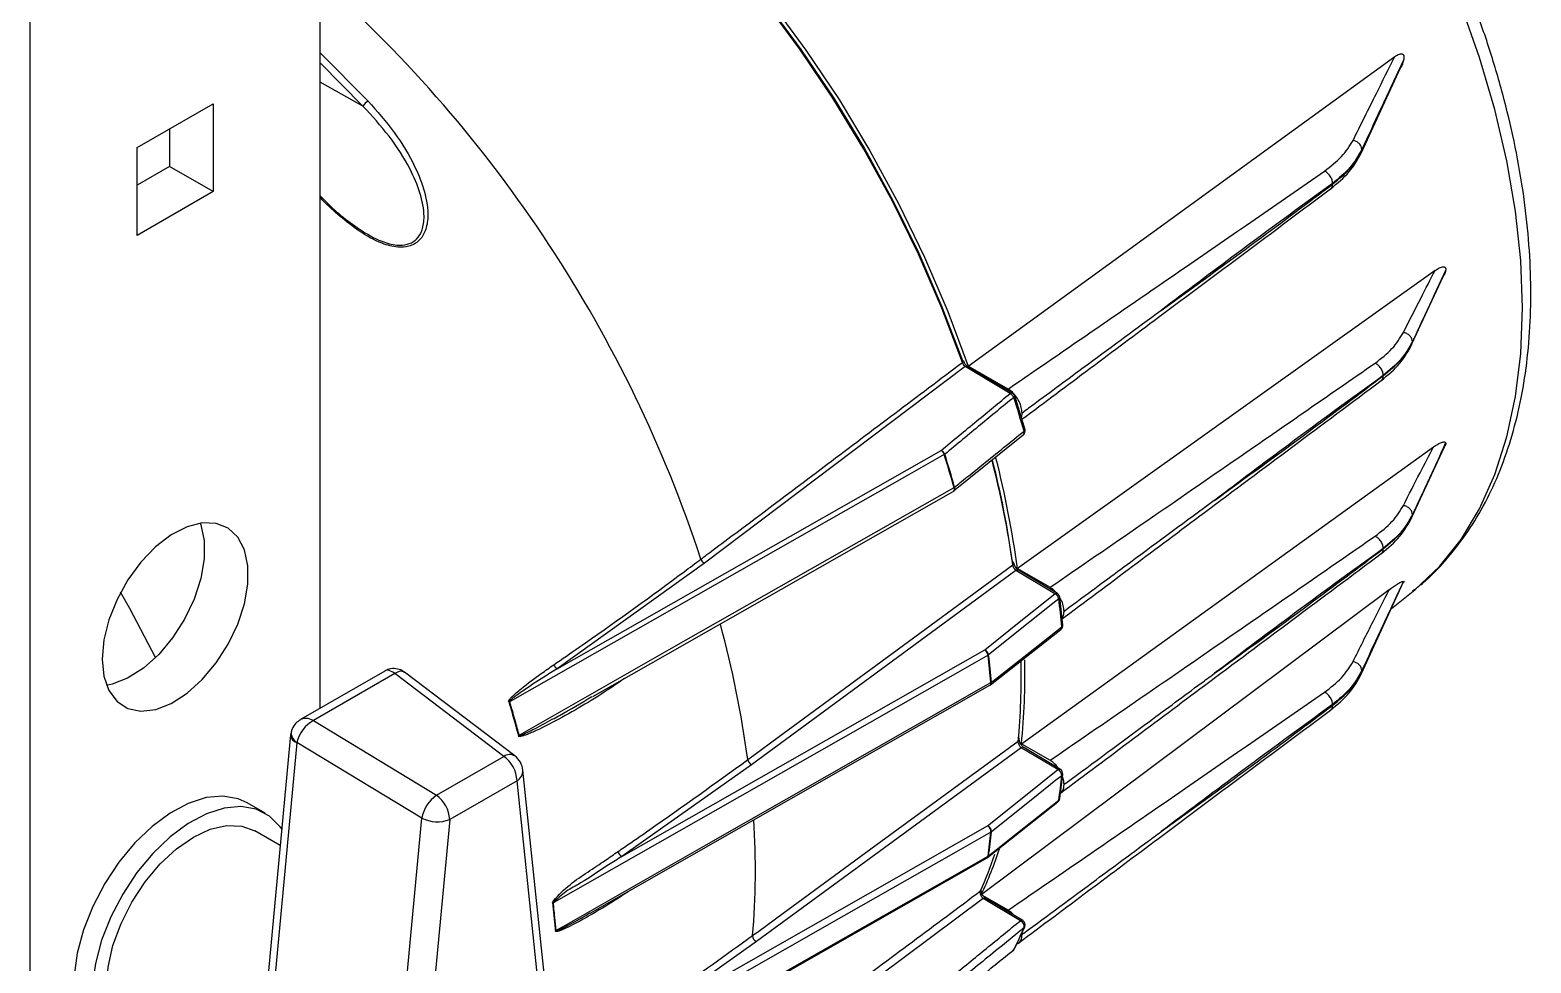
# Model space of a CAD drawing. Extents: x 12.3 to 108.7, y 1.1 to 80.4.
# Drawn here: x 78.637 to 83.211, y 62.942 to 65.786 of the extents above; entities that cross this region are included whole.
import ezdxf

# ---------------------------------------------------------------- set-up
doc = ezdxf.new("R2010")
doc.units = 0
doc.header["$MEASUREMENT"] = 0
doc.layers.add('OBJECT', color=7, linetype='CONTINUOUS')

msp = doc.modelspace()

# ---------------------------------------------------------------- linework, layer by layer
at = {"layer": 'OBJECT'}
for p, q in [((79.5212, 63.7187), (79.5205, 68.1462)), ((78.6376, 60.8161), (78.6366, 67.6358)), ((79.5209, 65.7163), (79.6672, 65.5699)), ((81.4962, 64.7618), (82.7961, 65.7055)), ((79.6513, 65.5544), (79.5209, 65.686)), ((82.694, 65.413), (82.8131, 65.6713)), ((79.6513, 65.5544), (79.5209, 65.6272)), ((78.963, 65.4277), (79.1949, 65.5617)), ((79.1949, 65.5617), (79.1949, 65.2938)), ((79.062, 65.4849), (79.062, 65.3706)), ((78.963, 65.1599), (78.963, 65.4277)), ((82.6953, 65.4224), (82.6953, 65.4187)), ((79.062, 65.3706), (78.963, 65.3134)), ((79.1949, 65.2938), (79.062, 65.3706)), ((79.1949, 65.2938), (78.963, 65.1599)), ((82.6064, 65.3187), (82.6064, 65.3164)), ((82.9187, 65.0534), (81.646, 64.1445)), ((82.8483, 64.8291), (82.9446, 65.0366)), ((82.8497, 64.836), (82.8497, 64.8351)), ((81.4866, 64.7601), (80.6919, 64.1613)), ((81.6236, 64.6782), (81.4866, 64.7601)), ((81.6311, 64.679), (81.4941, 64.7608)), ((81.6173, 64.6918), (81.4962, 64.7618)), ((82.7607, 64.7331), (82.7607, 64.732)), ((81.669, 64.5678), (81.6377, 64.6706)), ((81.66, 64.6183), (81.66, 64.6181)), ((81.4514, 64.3815), (81.6631, 64.5523)), ((81.6637, 64.5518), (81.664, 64.552)), ((80.2432, 63.839), (81.4133, 64.5048)), ((81.658, 63.6101), (82.9135, 64.5151)), ((82.8483, 64.3016), (82.9477, 64.5156)), ((80.3519, 63.7542), (81.4502, 64.3798)), ((82.8497, 64.3076), (82.8497, 64.3085)), ((82.7607, 64.2045), (82.7607, 64.2056)), ((80.6919, 64.1613), (80.2432, 63.839)), ((81.6413, 64.1385), (80.8354, 63.5464)), ((81.76, 64.0676), (81.6413, 64.1385)), ((81.646, 64.1445), (81.7452, 64.0873)), ((81.7675, 64.0683), (81.6489, 64.1392)), ((82.694, 63.824), (82.8219, 64.1015)), ((82.7786, 64.0799), (81.5356, 63.15)), ((81.7838, 63.9722), (81.7747, 64.0573)), ((82.7857, 64.023), (82.8521, 64.0759)), ((81.7878, 64.0138), (81.7878, 64.0136)), ((81.5638, 63.7897), (81.7781, 63.9591)), ((80.44, 63.2662), (81.5461, 63.8963)), ((79.7175, 63.832), (79.4609, 63.6839)), ((79.7482, 63.824), (79.5003, 63.6808)), ((80.0804, 63.5719), (79.7482, 63.824)), ((80.1144, 63.573), (79.7782, 63.8282)), ((82.6953, 63.8297), (82.6953, 63.8334)), ((80.3441, 63.0942), (81.562, 63.7884)), ((80.4437, 63.8059), (80.4436, 63.8065)), ((80.4483, 63.8092), (80.4437, 63.8059)), ((80.1073, 63.7435), (80.0982, 63.7383)), ((82.6064, 63.7274), (82.6064, 63.7297)), ((79.5003, 63.6808), (79.8752, 63.4534)), ((79.4307, 63.6371), (79.3485, 62.7554)), ((80.1266, 63.6364), (80.1362, 63.6418)), ((79.4496, 63.6132), (79.3586, 62.6367)), ((79.8307, 63.3834), (79.4498, 63.6145)), ((81.6576, 63.598), (80.8502, 63.0069)), ((81.7691, 63.5314), (81.6576, 63.598)), ((81.658, 63.6101), (81.7452, 63.5598)), ((81.7766, 63.5322), (81.6651, 63.5988)), ((79.8752, 63.4534), (80.0804, 63.5719)), ((80.8354, 63.5464), (80.44, 63.2662)), ((80.1208, 63.4977), (79.9156, 63.3792)), ((80.2086, 62.6595), (80.1208, 63.4977)), ((80.2266, 62.6916), (80.1388, 63.5298)), ((81.7747, 63.443), (81.7838, 63.5178)), ((81.7878, 63.4861), (81.7878, 63.4863)), ((79.3532, 63.3985), (79.298, 63.4303)), ((81.555, 63.2639), (81.7688, 63.4335)), ((79.7431, 62.4439), (79.8307, 63.3834)), ((79.9156, 63.3792), (79.828, 62.4397)), ((80.5091, 62.7647), (81.5548, 63.3604)), ((79.3992, 63.2997), (79.3219, 63.3443)), ((80.2921, 62.5436), (81.5534, 63.2625)), ((80.2288, 63.1266), (80.2377, 63.0379)), ((80.2404, 63.1303), (80.2305, 63.1247)), ((81.5419, 63.1381), (80.7414, 62.5427)), ((81.6173, 63.1029), (81.5416, 63.1466)), ((81.6547, 63.0706), (81.5419, 63.1381)), ((81.6622, 63.0714), (81.5494, 63.1388)), ((80.3342, 63.0893), (80.3438, 63.0949)), ((80.2386, 63.0406), (80.2487, 63.0464)), ((81.6368, 62.9852), (81.6683, 63.0526)), ((80.8502, 63.0069), (80.5091, 62.7647)), ((81.66, 63.0291), (81.66, 63.0293))]:
    msp.add_line(p, q, dxfattribs=at)
at = {"layer": 'OBJECT', "flags": 128}
for points in [[(79.5207, 66.8489), (79.5271, 66.8477), (79.6513, 66.8167), (79.7779, 66.7729), (79.9062, 66.7165), (80.0352, 66.6479), (80.1642, 66.5675), (80.2925, 66.4758), (80.4191, 66.3734), (80.5433, 66.261), (80.6644, 66.1391), (80.7815, 66.0087), (80.894, 65.8704), (81.001, 65.7253), (81.1021, 65.5741), (81.1965, 65.4178), (81.2836, 65.2574), (81.3629, 65.0939), (81.4339, 64.9284), (81.4962, 64.7618)], [(81.4783, 64.773), (81.4155, 64.9383), (81.3442, 65.1025), (81.2647, 65.2646), (81.1776, 65.4235), (81.0834, 65.5783), (80.9826, 65.7281), (80.876, 65.8718), (80.7641, 66.0087), (80.6477, 66.1378), (80.5273, 66.2585), (80.4039, 66.3699), (80.2782, 66.4713), (80.1509, 66.5622), (80.0228, 66.642)], [(80.1898, 66.5354), (80.2859, 66.4657), (80.4109, 66.3649), (80.5335, 66.2542), (80.653, 66.1343), (80.7687, 66.006), (80.8799, 65.87), (80.9858, 65.7272), (81.0859, 65.5784), (81.1795, 65.4246), (81.2661, 65.2667), (81.345, 65.1057), (81.4159, 64.9426), (81.4783, 64.7783)], [(82.8521, 64.0759), (82.8581, 64.0808), (82.9324, 64.151), (82.9979, 64.2333), (83.0541, 64.3269), (83.1008, 64.4313), (83.1374, 64.5456), (83.1638, 64.669), (83.1797, 64.8005), (83.185, 64.9392), (83.1797, 65.084), (83.1638, 65.2339), (83.1374, 65.3877), (83.1008, 65.5443), (83.0541, 65.7025), (82.9979, 65.8611), (82.9324, 66.019), (82.8581, 66.1749), (82.7757, 66.3277)], [(81.4783, 64.7783), (81.4798, 64.7782), (81.4809, 64.7779), (81.4816, 64.7775), (81.4818, 64.7771)], [(81.4818, 64.7771), (81.4819, 64.7768), (81.4816, 64.776), (81.4809, 64.7751), (81.4798, 64.7741), (81.4783, 64.773)], [(81.6377, 64.6706), (81.6378, 64.6704), (81.6376, 64.6696), (81.637, 64.6686), (81.636, 64.6676), (81.6346, 64.6665)], [(81.6659, 64.5635), (81.6673, 64.5646), (81.6683, 64.5656), (81.6689, 64.5667), (81.669, 64.5676), (81.669, 64.5678)], [(81.4228, 64.4919), (81.4014, 64.4798), (81.316, 64.4312), (80.9741, 64.2367), (80.1073, 63.7435)], [(80.1362, 63.6418), (80.1576, 63.654), (80.243, 63.7027), (80.5848, 63.8973), (81.4526, 64.3915)], [(81.4526, 64.3915), (81.4533, 64.3883), (81.4533, 64.3853), (81.4527, 64.3828), (81.4516, 64.3809), (81.4502, 64.3798)], [(78.8564, 63.8686), (78.8616, 63.8164), (78.877, 63.7725), (78.9018, 63.7392), (78.935, 63.718), (78.9748, 63.7098), (79.0196, 63.715), (79.0671, 63.7335), (79.1152, 63.7643), (79.1616, 63.806), (79.2042, 63.8566), (79.2409, 63.9138), (79.27, 63.9749), (79.2902, 64.037), (79.3006, 64.0973), (79.3006, 64.153), (79.2902, 64.2013), (79.27, 64.2401), (79.2408, 64.2675), (79.2041, 64.2823), (79.1615, 64.2838), (79.1151, 64.2719), (79.067, 64.2471), (79.0195, 64.2107), (78.9748, 64.1643), (78.9349, 64.11), (78.9018, 64.0505), (78.877, 63.9885), (78.8616, 63.9269), (78.8564, 63.8686)], [(79.1554, 64.283), (79.1573, 64.278), (79.1676, 64.2297), (79.1676, 64.1741), (79.1573, 64.1138), (79.1371, 64.0516), (79.1079, 63.9905), (79.0712, 63.9333), (79.0287, 63.8827), (78.9823, 63.841), (78.9342, 63.8102), (78.8867, 63.7918), (78.8699, 63.7883)], [(80.824, 63.5619), (80.8426, 63.5755), (80.9169, 63.6301), (81.2142, 63.8484), (81.6321, 64.1554)], [(79.0192, 63.8731), (78.9406, 64.0227), (78.9128, 64.0724)], [(81.5461, 63.8963), (81.6567, 63.9849), (81.76, 64.0676)], [(81.7718, 64.0523), (81.7542, 64.0382), (81.6838, 63.9818), (81.558, 63.8809)], [(81.5667, 63.7977), (81.5843, 63.8116), (81.6549, 63.8674), (81.781, 63.9671)], [(81.5564, 63.8799), (81.535, 63.8677), (81.4496, 63.8191), (81.108, 63.6245), (80.2404, 63.1303)], [(80.2487, 63.0464), (80.2701, 63.0585), (80.3555, 63.1072), (80.6971, 63.3019), (81.5651, 63.7966)], [(80.8387, 63.0256), (80.8573, 63.0392), (80.9317, 63.0937), (81.2296, 63.3118), (81.6483, 63.6184)], [(81.5548, 63.3604), (81.6652, 63.4485), (81.7691, 63.5314)], [(81.781, 63.5129), (81.7633, 63.4988), (81.6928, 63.4425), (81.5667, 63.3419)], [(79.298, 63.4303), (79.2707, 63.4425), (79.2243, 63.4507), (79.1731, 63.446), (79.119, 63.4286), (79.0636, 63.3991), (79.0087, 63.3584), (78.956, 63.3079), (78.9073, 63.2491), (78.8642, 63.184), (78.8279, 63.1146), (78.7998, 63.0431), (78.7806, 62.972), (78.771, 62.9034)], [(79.404, 63.3505), (79.3991, 63.3574), (79.3662, 63.39), (79.3259, 63.4107), (79.2794, 63.4188), (79.2283, 63.4141), (79.1742, 63.3968), (79.1187, 63.3673), (79.0638, 63.3266), (79.0112, 63.2761), (78.9625, 63.2173), (78.9193, 63.1521), (78.8831, 63.0827), (78.8549, 63.0113), (78.8357, 62.9401), (78.8262, 62.8715)], [(81.558, 63.2687), (81.5756, 63.2827), (81.646, 63.3385), (81.7718, 63.4383)], [(78.9469, 62.6948), (78.914, 62.7221), (78.8895, 62.7609), (78.8744, 62.8096), (78.8693, 62.8664), (78.8744, 62.9291), (78.8894, 62.9953), (78.9139, 63.0623), (78.9469, 63.1278), (78.9871, 63.1891), (79.0329, 63.2438), (79.0827, 63.29), (79.1344, 63.3257), (79.1861, 63.3497), (79.2359, 63.361), (79.2817, 63.3592), (79.3219, 63.3443), (79.3219, 63.3443)], [(81.5651, 63.3408), (81.5437, 63.3286), (81.4583, 63.28), (81.1167, 63.0854), (80.2386, 62.5851)], [(80.2404, 62.5176), (80.2617, 62.5298), (80.3471, 62.5785), (80.6888, 62.7732), (81.5564, 63.2676)], [(81.6683, 63.0526), (81.6673, 63.0508), (81.6659, 63.0493)], [(81.6329, 62.9804), (81.6338, 62.9813), (81.6346, 62.9825)], [(81.6346, 62.9825), (81.636, 62.984), (81.6368, 62.9852)]]:
    msp.add_lwpolyline(points, dxfattribs=at)
at = {"layer": 'OBJECT'}
for centre, radius, start, end in [((76.8253, 62.903), 4.0598, 18.2302, 48.3971), ((79.6888, 65.5319), 0.0437, 119.6892, 149.0085), ((81.4909, 64.7542), 0.00733, 64.6233, 126.5969), ((81.628, 64.6723), 0.00733, 64.6236, 126.5974), ((81.6148, 64.6589), 0.0212, 20.9875, 65.505), ((81.6234, 64.6661), 0.015, 17.7219, 59.144), ((78.071, 63.5274), 3.7413, 16.0775, 17.7266), ((81.6546, 64.5637), 0.015, 308.9151, 16.0727), ((81.6567, 64.5591), 0.0102, 315.5559, 25.0807), ((81.4002, 64.4852), 0.0236, 16.5655, 56.1167), ((81.4045, 64.4855), 0.0212, 20.5693, 65.4644), ((81.4112, 64.5123), 0.0235, 299.7, 304.3133), ((77.7964, 63.3593), 3.7992, 15.7648, 17.3447), ((77.7994, 63.3608), 3.7977, 15.7646, 17.345), ((78.643, 63.7284), 3.0194, 8.1297, 14.3332), ((78.6662, 63.7413), 2.9949, 8.1271, 14.1413), ((78.6678, 63.7388), 3.0057, 7.7582, 14.2969), ((81.4428, 64.3928), 0.015, 299.6623, 308.8848), ((81.4455, 64.3882), 0.00972, 311.0706, 26.2907), ((81.4422, 64.4099), 0.0212, 299.6683, 304.7871), ((80.7016, 64.1807), 0.0217, 200.6212, 243.3172), ((81.6298, 64.1591), 0.0057, 14.4837, 77.2123), ((81.6298, 64.1605), 0.00559, 294.4991, 0.62), ((81.6457, 64.1326), 0.00733, 64.6283, 126.5923), ((81.7644, 64.0617), 0.00733, 64.6284, 126.5922), ((81.7512, 64.0486), 0.021, 10.1053, 65.126), ((81.7598, 64.0555), 0.015, 6.9756, 59.144), ((81.7689, 64.0573), 0.00583, 300.4185, 0.0085), ((78.9621, 63.7081), 2.8308, 5.2499, 6.9831), ((77.618, 63.1299), 3.235, 7.6733, 15.147), ((81.7689, 63.9708), 0.015, 308.3343, 5.2428), ((81.7723, 63.9656), 0.00876, 311.6352, 10.1453), ((81.7778, 63.9723), 0.00601, 301.4728, 359.6084), ((81.5329, 63.8767), 0.0236, 7.7234, 56.1012), ((81.5373, 63.8773), 0.021, 9.9533, 65.13), ((81.5491, 63.8926), 0.0146, 299.5465, 307.01), ((78.6916, 63.5374), 2.8852, 5.1554, 6.8181), ((78.6936, 63.5384), 2.8848, 5.1555, 6.8183), ((79.6019, 63.8109), 2.0554, 354.6255, 1.3586), ((79.6387, 63.8181), 2.03, 354.1202, 1.3477), ((80.254, 63.8585), 0.0222, 199.1653, 241.0824), ((81.5546, 63.8014), 0.015, 299.6817, 308.3326), ((81.5574, 63.7948), 0.00788, 305.8725, 13.5904), ((81.5581, 63.7962), 0.00876, 312.0157, 9.9972), ((81.5582, 63.8088), 0.014, 299.5139, 307.348), ((79.4582, 63.6395), 0.0277, 185.0391, 251.8106), ((79.4659, 63.6437), 0.0333, 170.2769, 241.161), ((81.643, 63.6237), 0.00844, 358.1359, 60.7926), ((81.6442, 63.6245), 0.00735, 303.5, 351.9474), ((81.662, 63.5922), 0.00733, 64.6254, 126.5954), ((80.0984, 63.5447), 0.0325, 60.504, 123.4497), ((80.0238, 63.493), 0.0971, 2.8111, 54.3127), ((80.0766, 63.5233), 0.0625, 5.9824, 52.8001), ((80.8452, 63.5657), 0.0216, 190.0651, 242.9365), ((80.1025, 63.5291), 0.0363, 300.3243, 1.0955), ((81.7734, 63.5256), 0.00733, 64.6264, 126.5955), ((81.761, 63.5132), 0.02, 359.1778, 66.1162), ((79.8764, 63.708), 1.9146, 351.9032, 354.1526), ((81.7689, 63.5193), 0.015, 354.14, 59.144), ((81.7767, 63.5187), 0.00719, 306.4652, 352.7418), ((79.9418, 63.3617), 0.1133, 126.019, 168.9595), ((79.8186, 63.3745), 0.0971, 2.8112, 54.3126), ((81.7644, 63.4392), 0.0075, 308.1249, 353.1621), ((81.7598, 63.4451), 0.015, 308.4225, 351.8911), ((81.7674, 63.4442), 0.00742, 307.1856, 350.8094), ((79.878, 63.4804), 0.1079, 243.9624, 290.3745), ((78.5547, 63.2244), 2.2926, 355.025, 3.83), ((81.5423, 63.3413), 0.0228, 358.6089, 56.7839), ((81.5467, 63.3421), 0.02, 359.2694, 66.1025), ((79.6065, 63.5374), 1.9684, 352.1231, 354.2685), ((79.6084, 63.5384), 1.9681, 352.1228, 354.2684), ((81.5594, 63.3508), 0.0115, 299.4548, 309.0244), ((80.4507, 63.2856), 0.0221, 189.4195, 241.0947), ((80.4286, 63.6584), 1.2113, 335.7748, 341.4645), ((80.4428, 63.6659), 1.2085, 334.7278, 341.8989), ((81.5498, 63.268), 0.00661, 302.9759, 356.5278), ((81.5459, 63.2755), 0.015, 299.6787, 308.4168), ((81.5505, 63.2696), 0.00754, 309.4908, 353.375), ((81.5508, 63.2774), 0.0113, 299.4656, 309.2614), ((81.5279, 63.1684), 0.00886, 307.1662, 335.579), ((81.5462, 63.1324), 0.00712, 63.6071, 127.6151), ((80.5576, 63.5273), 1.207, 333.1637, 336.6698), ((81.6591, 63.065), 0.00712, 63.6071, 127.6151), ((81.6481, 63.0536), 0.0183, 346.6453, 68.8466), ((81.6546, 63.0585), 0.015, 336.6483, 59.144), ((80.8593, 63.0254), 0.0206, 179.4948, 243.7934), ((81.6234, 62.992), 0.015, 309.2489, 333.1421)]:
    msp.add_arc(centre, radius, start, end, dxfattribs=at)
for centre, major_axis, ratio, start_param, end_param in [((83.5631, 66.4957), (0.7659, 2.3851), 0.199933, 1.976046, 1.977174), ((83.8133, 66.6479), (0.7463, 2.324), 0.199933, 2.387846, 2.389797), ((83.8133, 66.6479), (0.7463, 2.324), 0.199933, 2.779614, 2.781565), ((83.5631, 66.4957), (0.7659, 2.3851), 0.199933, 3.192238, 3.193366), ((79.7444, 63.7754), (-0.0254, 0.0574), 0.506059, 5.464851, 6.33752), ((79.7444, 63.7754), (0.0325, 0.0537), 0.485134, 6.232523, 7.08686), ((79.4965, 63.6322), (0.0386, 0.0495), 0.561456, 0.86533, 2.317269), ((79.4965, 63.6322), (-0.0384, 0.0497), 0.637301, 5.324546, 6.199346), ((79.4553, 63.6104), (-0.00344, 0.00667), 0.682893, 0.611474, 0.817597)]:
    msp.add_ellipse(centre, major_axis=major_axis, ratio=ratio, start_param=start_param, end_param=end_param, dxfattribs=at)
for points, knots in [([(82.8503, 64.0763), (82.8603, 64.0838), (82.8962, 64.1106), (82.9506, 64.1674), (83.013, 64.2458), (83.0672, 64.3341), (83.1133, 64.4311), (83.1509, 64.5366), (83.1797, 64.6499), (83.1995, 64.7702), (83.21, 64.8968), (83.2114, 65.0286), (83.2035, 65.1648), (83.1865, 65.3045), (83.1607, 65.4469), (83.1261, 65.5909), (83.0832, 65.7359), (83.0321, 65.8809), (82.9731, 66.0249), (82.9084, 66.1652), (82.8599, 66.2557), (82.8362, 66.2998)], [0, 0, 0, 0, 0.0201861, 0.07247, 0.1250553, 0.1781202, 0.2317493, 0.2859315, 0.3405815, 0.3955759, 0.4507887, 0.5061135, 0.5614679, 0.6167961, 0.6720764, 0.7273006, 0.7824692, 0.837588, 0.8926661, 0.9477141, 1, 1, 1, 1]), ([(82.6686, 65.4497), (82.6923, 65.4974), (82.7346, 65.5828), (82.7773, 65.668), (82.7961, 65.7055)], [0, 0, 0, 0, 0.5599933, 1, 1, 1, 1]), ([(82.823, 65.6961), (82.7991, 65.6449), (82.7566, 65.5533), (82.7141, 65.4624), (82.6953, 65.4224)], [0, 0, 0, 0, 0.560009, 1, 1, 1, 1]), ([(82.6953, 65.4187), (82.7191, 65.4698), (82.7614, 65.561), (82.8038, 65.6531), (82.8224, 65.6936)], [0, 0, 0, 0, 0.560013, 1, 1, 1, 1]), ([(82.7961, 65.7055), (82.8006, 65.7085), (82.8071, 65.7128), (82.8153, 65.7142), (82.8191, 65.7133), (82.8212, 65.7118), (82.8227, 65.7096), (82.8237, 65.7068), (82.8241, 65.7021), (82.8234, 65.6985), (82.823, 65.6961)], [0, 0, 0, 0, 0.401425, 0.570185, 0.633488, 0.697359, 0.744461, 0.791503, 0.861691, 1, 1, 1, 1]), ([(82.8224, 65.6936), (82.8203, 65.6861), (82.8179, 65.6779), (82.8134, 65.672), (82.813, 65.6715)], [0, 0, 0, 0, 0.906359, 1, 1, 1, 1]), ([(79.6672, 65.5699), (79.6948, 65.5384), (79.7499, 65.4755), (79.8069, 65.3809), (79.8415, 65.2932), (79.8522, 65.2255), (79.8438, 65.1745), (79.8239, 65.1422), (79.7937, 65.1251), (79.754, 65.1224), (79.7009, 65.1365), (79.6407, 65.1708), (79.5814, 65.2175), (79.5421, 65.2524), (79.5236, 65.2726), (79.5209, 65.2755)], [0, 0, 0, 0, 0.142286, 0.284207, 0.380951, 0.47809, 0.537879, 0.588235, 0.638891, 0.682457, 0.741113, 0.830031, 0.908433, 0.987023, 1, 1, 1, 1]), ([(79.5209, 65.281), (79.525, 65.2767), (79.5601, 65.2395), (79.6224, 65.1879), (79.7001, 65.1429), (79.751, 65.129), (79.7864, 65.131), (79.8052, 65.1405), (79.8211, 65.155), (79.8343, 65.1778), (79.8403, 65.2263), (79.8275, 65.2905), (79.7914, 65.374), (79.7336, 65.4643), (79.6788, 65.5244), (79.6513, 65.5544)], [0, 0, 0, 0, 0.020412, 0.177211, 0.265056, 0.322112, 0.363983, 0.403933, 0.412648, 0.461285, 0.51981, 0.616202, 0.713106, 0.85638, 1, 1, 1, 1]), ([(82.5816, 65.3564), (82.6002, 65.3707), (82.6376, 65.3992), (82.6583, 65.4328), (82.6686, 65.4497)], [0, 0, 0, 0, 0.498895, 1, 1, 1, 1]), ([(82.6953, 65.4224), (82.685, 65.4038), (82.6643, 65.3666), (82.6257, 65.3347), (82.6064, 65.3187)], [0, 0, 0, 0, 0.500039, 1, 1, 1, 1]), ([(82.6064, 65.3164), (82.6257, 65.3321), (82.6643, 65.3637), (82.685, 65.4003), (82.6953, 65.4187)], [0, 0, 0, 0, 0.499961, 1, 1, 1, 1]), ([(82.6953, 65.4224), (82.695, 65.4254), (82.6945, 65.4299), (82.6911, 65.4358), (82.6877, 65.44), (82.6834, 65.4436), (82.6772, 65.4475), (82.672, 65.4488), (82.6686, 65.4497)], [0, 0, 0, 0, 0.239578, 0.368442, 0.500003, 0.631567, 0.760427, 1, 1, 1, 1]), ([(82.6915, 65.4077), (82.6922, 65.4087), (82.6946, 65.4118), (82.695, 65.4158), (82.6953, 65.4187)], [0, 0, 0, 0, 0.3040828, 1, 1, 1, 1]), ([(82.6006, 65.3023), (82.6207, 65.319), (82.661, 65.3525), (82.6828, 65.3915), (82.6937, 65.4111)], [0, 0, 0, 0, 0.4986298, 1, 1, 1, 1]), ([(81.6173, 64.6918), (81.7977, 64.8157), (82.1198, 65.0369), (82.4405, 65.2588), (82.5816, 65.3564)], [0, 0, 0, 0, 0.560011, 1, 1, 1, 1]), ([(82.6064, 65.3187), (82.6061, 65.3222), (82.6056, 65.3275), (82.6026, 65.3351), (82.5994, 65.3407), (82.5954, 65.346), (82.5896, 65.3519), (82.5847, 65.3546), (82.5816, 65.3564)], [0, 0, 0, 0, 0.239486, 0.36838, 0.500001, 0.631621, 0.760515, 1, 1, 1, 1]), ([(81.6594, 64.5994), (81.7981, 64.7032), (82.1112, 64.9374), (82.4252, 65.1715), (82.6, 65.3019)], [0, 0, 0, 0, 0.443141, 1, 1, 1, 1]), ([(82.6064, 65.3187), (82.5088, 65.2476), (82.3346, 65.1206), (82.1604, 64.9892), (82.0837, 64.9314)], [0, 0, 0, 0, 0.559937, 1, 1, 1, 1]), ([(82.0837, 64.9314), (82.1813, 65.0019), (82.3555, 65.1279), (82.5297, 65.2588), (82.6064, 65.3164)], [0, 0, 0, 0, 0.560064, 1, 1, 1, 1]), ([(82.6, 65.302), (82.6008, 65.3026), (82.6028, 65.3041), (82.6056, 65.3085), (82.6061, 65.3133), (82.6064, 65.3164)], [0, 0, 0, 0, 0.218205, 0.491748, 1, 1, 1, 1]), ([(82.822, 64.8642), (82.8399, 64.8996), (82.8718, 64.9627), (82.9044, 65.0257), (82.9187, 65.0534)], [0, 0, 0, 0, 0.55998, 1, 1, 1, 1]), ([(82.9512, 65.0555), (82.9322, 65.0144), (82.8984, 64.941), (82.8646, 64.8681), (82.8497, 64.836)], [0, 0, 0, 0, 0.5600144, 1, 1, 1, 1]), ([(82.8497, 64.8351), (82.8686, 64.8754), (82.9023, 64.9475), (82.936, 65.0202), (82.9508, 65.0522)], [0, 0, 0, 0, 0.560015, 1, 1, 1, 1]), ([(82.9187, 65.0534), (82.923, 65.0562), (82.9315, 65.0618), (82.9415, 65.0651), (82.9473, 65.064), (82.9495, 65.0625), (82.9509, 65.0602), (82.9513, 65.0578), (82.9512, 65.0561), (82.9512, 65.0555)], [0, 0, 0, 0, 0.347787, 0.698124, 0.777964, 0.858339, 0.91174, 0.965437, 1, 1, 1, 1]), ([(82.9508, 65.0522), (82.9505, 65.0505), (82.9496, 65.0459), (82.9472, 65.0405), (82.9451, 65.0375), (82.9445, 65.0367)], [0, 0, 0, 0, 0.3017822, 0.803751, 1, 1, 1, 1]), ([(82.0837, 64.9314), (82.0833, 64.9311), (82.0095, 64.8765), (81.8831, 64.7832), (81.7441, 64.6804), (81.6781, 64.6316), (81.6646, 64.6217), (81.6642, 64.6214)], [0, 0, 0, 0, 0.002912, 0.527889, 0.903606, 0.997536, 1, 1, 1, 1]), ([(82.7359, 64.7708), (82.7544, 64.7851), (82.7915, 64.8137), (82.8118, 64.8474), (82.822, 64.8642)], [0, 0, 0, 0, 0.499273, 1, 1, 1, 1]), ([(82.8497, 64.836), (82.8493, 64.8391), (82.8488, 64.8438), (82.8453, 64.8498), (82.8418, 64.8542), (82.8374, 64.858), (82.8309, 64.862), (82.8255, 64.8633), (82.822, 64.8642)], [0, 0, 0, 0, 0.239576, 0.368438, 0.5, 0.631563, 0.760422, 1, 1, 1, 1]), ([(82.7549, 64.7179), (82.775, 64.7347), (82.8153, 64.7684), (82.8371, 64.8076), (82.848, 64.8272)], [0, 0, 0, 0, 0.4987, 1, 1, 1, 1]), ([(82.8497, 64.836), (82.8393, 64.8175), (82.8187, 64.7806), (82.78, 64.7489), (82.7607, 64.7331)], [0, 0, 0, 0, 0.500043, 1, 1, 1, 1]), ([(82.7607, 64.732), (82.78, 64.7479), (82.8187, 64.7797), (82.8393, 64.8166), (82.8497, 64.8351)], [0, 0, 0, 0, 0.499957, 1, 1, 1, 1]), ([(82.8457, 64.8237), (82.8465, 64.8247), (82.8489, 64.828), (82.8494, 64.8322), (82.8497, 64.8351)], [0, 0, 0, 0, 0.305025, 1, 1, 1, 1]), ([(80.6813, 64.1731), (80.6874, 64.1777), (80.7179, 64.2006), (80.8462, 64.2969), (81.1059, 64.4923), (81.3408, 64.6694), (81.4783, 64.773)], [0, 0, 0, 0, 0.022956, 0.114782, 0.482084, 1, 1, 1, 1]), ([(81.4866, 64.7601), (81.4863, 64.7603), (81.4851, 64.7613), (81.4828, 64.7638), (81.48, 64.7682), (81.4789, 64.7714), (81.4783, 64.773)], [0, 0, 0, 0, 0.068275, 0.382156, 0.692304, 1, 1, 1, 1]), ([(81.494, 64.7609), (81.4936, 64.7612), (81.4924, 64.7619), (81.4894, 64.7645), (81.4859, 64.7689), (81.4832, 64.7734), (81.4823, 64.7762), (81.482, 64.7772)], [0, 0, 0, 0, 0.107753, 0.341213, 0.593435, 0.859503, 1, 1, 1, 1]), ([(81.7452, 64.0873), (81.9305, 64.2147), (82.2614, 64.4422), (82.5909, 64.6704), (82.7359, 64.7708)], [0, 0, 0, 0, 0.56001, 1, 1, 1, 1]), ([(82.7607, 64.7331), (82.6647, 64.6632), (82.4932, 64.5384), (82.3218, 64.4093), (82.2463, 64.3524)], [0, 0, 0, 0, 0.559942, 1, 1, 1, 1]), ([(82.2463, 64.3524), (82.3423, 64.422), (82.5138, 64.5463), (82.6853, 64.6752), (82.7607, 64.732)], [0, 0, 0, 0, 0.560058, 1, 1, 1, 1]), ([(82.7607, 64.7331), (82.7604, 64.7366), (82.76, 64.7419), (82.7569, 64.7494), (82.7537, 64.7551), (82.7497, 64.7604), (82.7439, 64.7663), (82.7391, 64.769), (82.7359, 64.7708)], [0, 0, 0, 0, 0.239486, 0.36838, 0.5, 0.631621, 0.760514, 1, 1, 1, 1]), ([(82.7543, 64.7176), (82.7552, 64.7183), (82.7572, 64.7197), (82.76, 64.7242), (82.7604, 64.7289), (82.7607, 64.732)], [0, 0, 0, 0, 0.2182029, 0.4917485, 1, 1, 1, 1]), ([(81.66, 64.6183), (81.6595, 64.6241), (81.6586, 64.6355), (81.6513, 64.6543), (81.6406, 64.6716), (81.6286, 64.6845), (81.6206, 64.6897), (81.6173, 64.6918)], [0, 0, 0, 0, 0.212707, 0.42542, 0.638709, 0.853371, 1, 1, 1, 1]), ([(81.7777, 63.9877), (81.9236, 64.0969), (82.2487, 64.3402), (82.5747, 64.5834), (82.7544, 64.7175)], [0, 0, 0, 0, 0.448757, 1, 1, 1, 1]), ([(81.4133, 64.5048), (81.4496, 64.5347), (81.5198, 64.5925), (81.5898, 64.6503), (81.6236, 64.6782)], [0, 0, 0, 0, 0.517825, 1, 1, 1, 1]), ([(81.6346, 64.6665), (81.6009, 64.6386), (81.5308, 64.5807), (81.4607, 64.5229), (81.4244, 64.4929)], [0, 0, 0, 0, 0.482175, 1, 1, 1, 1]), ([(81.6577, 64.6048), (81.658, 64.6054), (81.6599, 64.6087), (81.6599, 64.6138), (81.66, 64.6181)], [0, 0, 0, 0, 0.15117, 1, 1, 1, 1]), ([(81.6642, 64.6214), (81.6634, 64.6208), (81.662, 64.6198), (81.6606, 64.6188), (81.66, 64.6183)], [0, 0, 0, 0, 0.559957, 1, 1, 1, 1]), ([(81.66, 64.6181), (81.6608, 64.6187), (81.6622, 64.6198), (81.6636, 64.6209), (81.6642, 64.6214)], [0, 0, 0, 0, 0.56004, 1, 1, 1, 1]), ([(81.4542, 64.3925), (81.46, 64.3972), (81.489, 64.4206), (81.5596, 64.4776), (81.6244, 64.5299), (81.6659, 64.5635)], [0, 0, 0, 0, 0.082168, 0.41084, 1, 1, 1, 1]), ([(82.822, 64.3367), (82.8389, 64.3701), (82.869, 64.4296), (82.8999, 64.489), (82.9135, 64.5151)], [0, 0, 0, 0, 0.559976, 1, 1, 1, 1]), ([(82.9508, 64.5273), (82.932, 64.4864), (82.8982, 64.4134), (82.8645, 64.3406), (82.8497, 64.3085)], [0, 0, 0, 0, 0.560005, 1, 1, 1, 1]), ([(82.8497, 64.3076), (82.8686, 64.3482), (82.9025, 64.4208), (82.9363, 64.4934), (82.9512, 64.5254)], [0, 0, 0, 0, 0.560003, 1, 1, 1, 1]), ([(82.9135, 64.5151), (82.918, 64.5182), (82.9264, 64.5239), (82.9381, 64.5293), (82.946, 64.5311), (82.95, 64.5297), (82.9506, 64.528), (82.9508, 64.5273)], [0, 0, 0, 0, 0.307718, 0.577843, 0.849689, 0.938704, 1, 1, 1, 1]), ([(82.9512, 64.5254), (82.9512, 64.5248), (82.9513, 64.5235), (82.9505, 64.5208), (82.9495, 64.5188), (82.949, 64.5177)], [0, 0, 0, 0, 0.314815, 0.630722, 1, 1, 1, 1]), ([(82.2463, 64.3524), (82.2459, 64.3521), (82.1605, 64.289), (82.0225, 64.1872), (81.8719, 64.0758), (81.8059, 64.027), (81.7925, 64.0171), (81.7921, 64.0168)], [0, 0, 0, 0, 0.002739, 0.563971, 0.910975, 0.997725, 1, 1, 1, 1]), ([(82.7359, 64.2433), (82.7544, 64.2576), (82.7915, 64.2862), (82.8118, 64.3199), (82.822, 64.3367)], [0, 0, 0, 0, 0.499273, 1, 1, 1, 1]), ([(82.8497, 64.3085), (82.8493, 64.3116), (82.8488, 64.3163), (82.8453, 64.3223), (82.8418, 64.3267), (82.8374, 64.3305), (82.8309, 64.3345), (82.8255, 64.3359), (82.822, 64.3367)], [0, 0, 0, 0, 0.239577, 0.368438, 0.5, 0.631563, 0.760422, 1, 1, 1, 1]), ([(82.7549, 64.1904), (82.775, 64.2072), (82.8153, 64.2409), (82.8371, 64.2801), (82.848, 64.2997)], [0, 0, 0, 0, 0.4987, 1, 1, 1, 1]), ([(82.8497, 64.3085), (82.8393, 64.2901), (82.8187, 64.2531), (82.78, 64.2215), (82.7607, 64.2056)], [0, 0, 0, 0, 0.500043, 1, 1, 1, 1]), ([(82.7607, 64.2045), (82.78, 64.2204), (82.8187, 64.2522), (82.8393, 64.2891), (82.8497, 64.3076)], [0, 0, 0, 0, 0.499957, 1, 1, 1, 1]), ([(82.8457, 64.2962), (82.8465, 64.2972), (82.8489, 64.3005), (82.8494, 64.3047), (82.8497, 64.3076)], [0, 0, 0, 0, 0.304518, 1, 1, 1, 1]), ([(81.7452, 63.5598), (81.9305, 63.6872), (82.2614, 63.9147), (82.5909, 64.1429), (82.7359, 64.2433)], [0, 0, 0, 0, 0.56001, 1, 1, 1, 1]), ([(82.7607, 64.2056), (82.7604, 64.2091), (82.76, 64.2144), (82.7569, 64.222), (82.7537, 64.2276), (82.7497, 64.2329), (82.7439, 64.2388), (82.7391, 64.2416), (82.7359, 64.2433)], [0, 0, 0, 0, 0.239486, 0.368379, 0.5, 0.631621, 0.760514, 1, 1, 1, 1]), ([(81.7777, 63.4602), (81.9236, 63.5694), (82.2487, 63.8127), (82.5747, 64.056), (82.7544, 64.19)], [0, 0, 0, 0, 0.448754, 1, 1, 1, 1]), ([(82.7607, 64.2056), (82.6647, 64.1357), (82.4932, 64.0109), (82.3218, 63.8818), (82.2463, 63.825)], [0, 0, 0, 0, 0.5599417, 1, 1, 1, 1]), ([(82.2463, 63.825), (82.3423, 63.8945), (82.5138, 64.0188), (82.6853, 64.1478), (82.7607, 64.2045)], [0, 0, 0, 0, 0.560058, 1, 1, 1, 1]), ([(82.7543, 64.1901), (82.7552, 64.1908), (82.7572, 64.1922), (82.76, 64.1967), (82.7604, 64.2014), (82.7607, 64.2045)], [0, 0, 0, 0, 0.218202, 0.491749, 1, 1, 1, 1]), ([(80.233, 63.8512), (80.2394, 63.8556), (80.2716, 63.8777), (80.4061, 63.9711), (80.549, 64.074), (80.6641, 64.1602), (80.6813, 64.1731)], [0, 0, 0, 0, 0.0420035, 0.2100173, 0.8821409, 1, 1, 1, 1]), ([(81.6413, 64.1385), (81.6402, 64.1396), (81.6379, 64.1416), (81.6351, 64.146), (81.633, 64.1507), (81.6324, 64.1538), (81.6321, 64.1554)], [0, 0, 0, 0, 0.271883, 0.516818, 0.7591, 1, 1, 1, 1]), ([(81.6488, 64.1394), (81.6484, 64.1396), (81.6472, 64.1403), (81.6442, 64.1429), (81.6407, 64.1472), (81.6376, 64.1526), (81.6359, 64.1575), (81.6356, 64.1598), (81.6354, 64.1606)], [0, 0, 0, 0, 0.0837398, 0.2637296, 0.4678439, 0.6764978, 0.8885503, 1, 1, 1, 1]), ([(81.768, 64.0665), (81.7637, 64.0715), (81.7565, 64.08), (81.7484, 64.0852), (81.7452, 64.0873)], [0, 0, 0, 0, 0.59415, 1, 1, 1, 1]), ([(82.8224, 64.106), (82.7987, 64.0551), (82.7563, 63.9644), (82.714, 63.8734), (82.6953, 63.8334)], [0, 0, 0, 0, 0.559997, 1, 1, 1, 1]), ([(82.6953, 63.8297), (82.7192, 63.8813), (82.7617, 63.9734), (82.8043, 64.0655), (82.823, 64.1059)], [0, 0, 0, 0, 0.559998, 1, 1, 1, 1]), ([(82.7786, 64.0799), (82.787, 64.0859), (82.7999, 64.0951), (82.8147, 64.1037), (82.8198, 64.1052), (82.8224, 64.106)], [0, 0, 0, 0, 0.472797, 0.731903, 1, 1, 1, 1]), ([(82.823, 64.1059), (82.8234, 64.1059), (82.824, 64.1057), (82.8238, 64.1046), (82.8232, 64.1033), (82.8224, 64.1023), (82.8221, 64.1019)], [0, 0, 0, 0, 0.41153, 0.685077, 0.878487, 1, 1, 1, 1]), ([(81.7878, 64.0138), (81.7873, 64.0195), (81.7863, 64.0309), (81.7811, 64.0459), (81.7762, 64.0534), (81.7749, 64.0554)], [0, 0, 0, 0, 0.425649, 0.851308, 1, 1, 1, 1]), ([(82.6686, 63.8607), (82.689, 63.9016), (82.7254, 63.9747), (82.7624, 64.0478), (82.7786, 64.0799)], [0, 0, 0, 0, 0.55999, 1, 1, 1, 1]), ([(81.7816, 63.9926), (81.7835, 63.9955), (81.7872, 64.001), (81.7876, 64.0094), (81.7878, 64.0136)], [0, 0, 0, 0, 0.5096466, 1, 1, 1, 1]), ([(81.7921, 64.0168), (81.7913, 64.0163), (81.7899, 64.0152), (81.7885, 64.0142), (81.7878, 64.0138)], [0, 0, 0, 0, 0.560015, 1, 1, 1, 1]), ([(81.7878, 64.0136), (81.7886, 64.0142), (81.7901, 64.0153), (81.7915, 64.0164), (81.7921, 64.0168)], [0, 0, 0, 0, 0.560017, 1, 1, 1, 1]), ([(82.5816, 63.7674), (82.6002, 63.7817), (82.6376, 63.8102), (82.6583, 63.8438), (82.6686, 63.8607)], [0, 0, 0, 0, 0.498895, 1, 1, 1, 1]), ([(82.6953, 63.8334), (82.695, 63.8364), (82.6945, 63.8409), (82.6911, 63.8468), (82.6877, 63.851), (82.6834, 63.8546), (82.6772, 63.8585), (82.672, 63.8598), (82.6686, 63.8607)], [0, 0, 0, 0, 0.239578, 0.368442, 0.500003, 0.631567, 0.760427, 1, 1, 1, 1]), ([(79.7779, 63.8275), (79.7755, 63.8295), (79.7682, 63.8357), (79.7514, 63.84), (79.7324, 63.8394), (79.7218, 63.8339), (79.7175, 63.8317)], [0, 0, 0, 0, 0.140883, 0.4463, 0.780737, 1, 1, 1, 1]), ([(80.095, 63.7411), (80.0951, 63.7412), (80.0957, 63.7422), (80.0971, 63.7443), (80.0998, 63.7476), (80.104, 63.7521), (80.1103, 63.7583), (80.1204, 63.7673), (80.1484, 63.7906), (80.1867, 63.819), (80.2201, 63.8422), (80.233, 63.8512)], [0, 0, 0, 0, 0.002797, 0.017465, 0.038764, 0.069921, 0.115814, 0.184477, 0.29348, 0.728344, 1, 1, 1, 1]), ([(80.2432, 63.839), (80.2297, 63.8305), (80.1946, 63.8084), (80.1542, 63.7821), (80.1242, 63.7613), (80.1134, 63.7535), (80.1065, 63.7483), (80.1019, 63.7446), (80.0989, 63.742), (80.0972, 63.7404), (80.0964, 63.7396), (80.0962, 63.7394)], [0, 0, 0, 0, 0.272503, 0.708145, 0.816959, 0.885248, 0.930636, 0.961189, 0.9818, 0.995698, 1, 1, 1, 1]), ([(81.7921, 63.4894), (81.7925, 63.4896), (81.8778, 63.5526), (82.0155, 63.6545), (82.1663, 63.7658), (82.2323, 63.8146), (82.2459, 63.8247), (82.2463, 63.825)], [0, 0, 0, 0, 0.002275, 0.563506, 0.91051, 0.997261, 1, 1, 1, 1]), ([(82.6006, 63.7133), (82.6207, 63.73), (82.661, 63.7636), (82.6828, 63.8025), (82.6937, 63.8221)], [0, 0, 0, 0, 0.4986298, 1, 1, 1, 1]), ([(82.6953, 63.8334), (82.685, 63.8148), (82.6643, 63.7776), (82.6257, 63.7457), (82.6064, 63.7297)], [0, 0, 0, 0, 0.500039, 1, 1, 1, 1]), ([(82.6064, 63.7274), (82.6257, 63.7432), (82.6643, 63.7747), (82.685, 63.8113), (82.6953, 63.8297)], [0, 0, 0, 0, 0.499961, 1, 1, 1, 1]), ([(82.6915, 63.8187), (82.6922, 63.8197), (82.6946, 63.8228), (82.695, 63.8269), (82.6953, 63.8297)], [0, 0, 0, 0, 0.304008, 1, 1, 1, 1]), ([(80.4437, 63.8059), (80.431, 63.7972), (80.3671, 63.7535), (80.2758, 63.6991), (80.1908, 63.6549), (80.1557, 63.6402), (80.1451, 63.6363), (80.1381, 63.6341), (80.1333, 63.633), (80.13, 63.6325), (80.1277, 63.6324), (80.1264, 63.6326), (80.1259, 63.6327)], [0, 0, 0, 0, 0.125379, 0.627152, 0.870411, 0.916674, 0.946272, 0.966127, 0.979625, 0.988861, 0.995231, 1, 1, 1, 1]), ([(81.6173, 63.1029), (81.7977, 63.2267), (82.1198, 63.4479), (82.4405, 63.6698), (82.5816, 63.7674)], [0, 0, 0, 0, 0.560011, 1, 1, 1, 1]), ([(82.6064, 63.7297), (82.6061, 63.7332), (82.6056, 63.7385), (82.6026, 63.7461), (82.5994, 63.7518), (82.5954, 63.757), (82.5896, 63.7629), (82.5847, 63.7657), (82.5816, 63.7674)], [0, 0, 0, 0, 0.2394865, 0.3683791, 0.5000007, 0.6316212, 0.760515, 1, 1, 1, 1]), ([(80.095, 63.7411), (80.0953, 63.7402), (80.1061, 63.704), (80.1162, 63.6679), (80.1259, 63.6327)], [0, 0, 0, 0, 0.0256531, 1, 1, 1, 1]), ([(80.0962, 63.7394), (80.096, 63.7395), (80.0955, 63.7398), (80.0952, 63.7405), (80.095, 63.741), (80.095, 63.7411)], [0, 0, 0, 0, 0.362472, 0.825083, 1, 1, 1, 1]), ([(80.0962, 63.7394), (80.0968, 63.739), (80.0975, 63.7387), (80.0982, 63.7383), (80.0982, 63.7383)], [0, 0, 0, 0, 0.9453862, 1, 1, 1, 1]), ([(80.0982, 63.7383), (80.101, 63.7288), (80.1065, 63.7099), (80.1161, 63.6759), (80.1226, 63.6515), (80.1266, 63.6364)], [0, 0, 0, 0, 0.281298, 0.553444, 1, 1, 1, 1]), ([(80.2282, 63.6848), (80.2355, 63.6886), (80.2763, 63.7103), (80.3162, 63.7345), (80.3491, 63.7544)], [0, 0, 0, 0, 0.1778036, 1, 1, 1, 1]), ([(82.6064, 63.7297), (82.5088, 63.6586), (82.3346, 63.5316), (82.1604, 63.4002), (82.0837, 63.3424)], [0, 0, 0, 0, 0.559937, 1, 1, 1, 1]), ([(82.0837, 63.3424), (82.1813, 63.4129), (82.3555, 63.5389), (82.5297, 63.6698), (82.6064, 63.7274)], [0, 0, 0, 0, 0.560064, 1, 1, 1, 1]), ([(82.6, 63.713), (82.6008, 63.7137), (82.6028, 63.7151), (82.6056, 63.7196), (82.6061, 63.7243), (82.6064, 63.7274)], [0, 0, 0, 0, 0.218202, 0.491748, 1, 1, 1, 1]), ([(79.4609, 63.6835), (79.4559, 63.6802), (79.4452, 63.673), (79.4367, 63.6599), (79.4338, 63.6513), (79.4331, 63.6493)], [0, 0, 0, 0, 0.394633, 0.855124, 1, 1, 1, 1]), ([(80.1259, 63.6345), (80.1266, 63.6346), (80.1279, 63.6348), (80.1302, 63.6355), (80.1334, 63.6366), (80.1382, 63.6385), (80.1452, 63.6416), (80.1558, 63.6466), (80.1841, 63.6605), (80.2087, 63.674), (80.2282, 63.6848)], [0, 0, 0, 0, 0.017675, 0.03727, 0.066335, 0.10942, 0.173383, 0.269301, 0.419832, 1, 1, 1, 1]), ([(81.6498, 63.0033), (81.7918, 63.1094), (82.108, 63.3461), (82.4252, 63.5826), (82.6, 63.7129)], [0, 0, 0, 0, 0.448741, 1, 1, 1, 1]), ([(79.4331, 63.6493), (79.4328, 63.6482), (79.4316, 63.6442), (79.4311, 63.6401), (79.4307, 63.6371)], [0, 0, 0, 0, 0.262797, 1, 1, 1, 1]), ([(80.1259, 63.6327), (80.1259, 63.633), (80.1257, 63.6335), (80.1258, 63.6341), (80.1259, 63.6344), (80.1259, 63.6345)], [0, 0, 0, 0, 0.523373, 0.849029, 1, 1, 1, 1]), ([(80.1259, 63.6345), (80.1261, 63.6351), (80.1264, 63.6357), (80.1266, 63.6363), (80.1266, 63.6364)], [0, 0, 0, 0, 0.922656, 1, 1, 1, 1]), ([(81.6576, 63.598), (81.6566, 63.5989), (81.6545, 63.6007), (81.6517, 63.6048), (81.6496, 63.6094), (81.6482, 63.6143), (81.6483, 63.617), (81.6483, 63.6184)], [0, 0, 0, 0, 0.193068, 0.397655, 0.599765, 0.800194, 1, 1, 1, 1]), ([(81.6651, 63.5989), (81.6647, 63.5991), (81.6634, 63.5998), (81.6605, 63.6024), (81.657, 63.6067), (81.6539, 63.6121), (81.652, 63.6174), (81.6514, 63.6215), (81.6515, 63.6229), (81.6515, 63.6235)], [0, 0, 0, 0, 0.070331, 0.220578, 0.388028, 0.565054, 0.742066, 0.8897, 1, 1, 1, 1]), ([(80.4289, 63.282), (80.4353, 63.2864), (80.4676, 63.3085), (80.6014, 63.4008), (80.7252, 63.4904), (80.824, 63.5619)], [0, 0, 0, 0, 0.04805, 0.240252, 1, 1, 1, 1]), ([(81.77, 63.5361), (81.7698, 63.5364), (81.7663, 63.5426), (81.7574, 63.5514), (81.7489, 63.5572), (81.7452, 63.5598)], [0, 0, 0, 0, 0.031486, 0.568869, 1, 1, 1, 1]), ([(81.7878, 63.4863), (81.7876, 63.4913), (81.7873, 63.4991), (81.7841, 63.5074), (81.7829, 63.5104)], [0, 0, 0, 0, 0.646763, 1, 1, 1, 1]), ([(81.7771, 63.4609), (81.7787, 63.4619), (81.7835, 63.4649), (81.7871, 63.4742), (81.7876, 63.4828), (81.7878, 63.4861)], [0, 0, 0, 0, 0.221301, 0.698147, 1, 1, 1, 1]), ([(81.7921, 63.4894), (81.7913, 63.4888), (81.7899, 63.4878), (81.7885, 63.4867), (81.7878, 63.4863)], [0, 0, 0, 0, 0.560015, 1, 1, 1, 1]), ([(81.7878, 63.4861), (81.7886, 63.4867), (81.7901, 63.4878), (81.7915, 63.4889), (81.7921, 63.4894)], [0, 0, 0, 0, 0.560017, 1, 1, 1, 1]), ([(81.6642, 63.0324), (81.6646, 63.0327), (81.7383, 63.0872), (81.8646, 63.1805), (82.0037, 63.2832), (82.0698, 63.3321), (82.0833, 63.3421), (82.0837, 63.3424)], [0, 0, 0, 0, 0.002464, 0.527442, 0.903158, 0.997088, 1, 1, 1, 1]), ([(80.2288, 63.1266), (80.2293, 63.1273), (80.2303, 63.1289), (80.2471, 63.1497), (80.2823, 63.1829), (80.3362, 63.2195), (80.3853, 63.2514), (80.416, 63.2729), (80.4289, 63.282)], [0, 0, 0, 0, 0.008411, 0.018317, 0.278662, 0.543367, 0.808448, 1, 1, 1, 1]), ([(80.44, 63.2662), (80.4264, 63.2579), (80.3845, 63.2319), (80.3286, 63.1921), (80.2704, 63.1625), (80.243, 63.1376), (80.2294, 63.1253)], [0, 0, 0, 0, 0.192255, 0.594971, 0.799937, 1, 1, 1, 1]), ([(80.2294, 63.1253), (80.2293, 63.1254), (80.2291, 63.1256), (80.2289, 63.1261), (80.2289, 63.1265), (80.2288, 63.1266)], [0, 0, 0, 0, 0.328354, 0.803588, 1, 1, 1, 1]), ([(80.4675, 63.1646), (80.4647, 63.1628), (80.4104, 63.1262), (80.3467, 63.0874), (80.2807, 63.0532), (80.2646, 63.0457), (80.255, 63.0417), (80.2487, 63.0395), (80.2445, 63.0382), (80.2416, 63.0377), (80.2395, 63.0375), (80.2383, 63.0377), (80.2377, 63.0379)], [0, 0, 0, 0, 0.036473, 0.719994, 0.830705, 0.889755, 0.927952, 0.953648, 0.971132, 0.983108, 0.991379, 1, 1, 1, 1]), ([(80.7306, 62.5642), (80.7367, 62.5688), (80.7675, 62.5916), (80.8966, 62.6876), (81.1581, 62.8821), (81.3948, 63.0583), (81.5332, 63.1614)], [0, 0, 0, 0, 0.022974, 0.114871, 0.482458, 1, 1, 1, 1]), ([(81.5419, 63.1381), (81.541, 63.1388), (81.5391, 63.1404), (81.5364, 63.1442), (81.5341, 63.1488), (81.5327, 63.1536), (81.5323, 63.1581), (81.5329, 63.1603), (81.5332, 63.1614)], [0, 0, 0, 0, 0.139979, 0.315335, 0.48826, 0.659255, 0.829582, 1, 1, 1, 1]), ([(81.5493, 63.1389), (81.5489, 63.1391), (81.5477, 63.1398), (81.5447, 63.1424), (81.5412, 63.1467), (81.5381, 63.1522), (81.5363, 63.1575), (81.5356, 63.1617), (81.5358, 63.1643), (81.5359, 63.1645), (81.5359, 63.1647)], [0, 0, 0, 0, 0.060857, 0.19123, 0.334463, 0.488053, 0.640993, 0.768699, 0.885356, 1, 1, 1, 1]), ([(80.2294, 63.1253), (80.2298, 63.1251), (80.2301, 63.1249), (80.2305, 63.1247), (80.2305, 63.1247)], [0, 0, 0, 0, 0.915679, 1, 1, 1, 1]), ([(80.2305, 63.1247), (80.2312, 63.1188), (80.2327, 63.1042), (80.2355, 63.0761), (80.2374, 63.054), (80.2386, 63.0406)], [0, 0, 0, 0, 0.207872, 0.518854, 1, 1, 1, 1]), ([(80.238, 63.0394), (80.2381, 63.0394), (80.2388, 63.0394), (80.2402, 63.0397), (80.2424, 63.0404), (80.2453, 63.0415), (80.2496, 63.0434), (80.2561, 63.0464), (80.2659, 63.0513), (80.2825, 63.0599), (80.3059, 63.0724), (80.3245, 63.0835), (80.3342, 63.0893)], [0, 0, 0, 0, 0.005358, 0.023903, 0.043254, 0.071961, 0.114513, 0.177658, 0.272119, 0.418767, 0.694532, 1, 1, 1, 1]), ([(81.6347, 63.0878), (81.6327, 63.0902), (81.6273, 63.0966), (81.6212, 63.1004), (81.6173, 63.1029)], [0, 0, 0, 0, 0.367874, 1, 1, 1, 1]), ([(80.2377, 63.0379), (80.2377, 63.0382), (80.2377, 63.0386), (80.2378, 63.0391), (80.2379, 63.0393), (80.238, 63.0394)], [0, 0, 0, 0, 0.584927, 0.874359, 1, 1, 1, 1]), ([(80.238, 63.0394), (80.2381, 63.0397), (80.2384, 63.0401), (80.2386, 63.0405), (80.2386, 63.0406)], [0, 0, 0, 0, 0.885784, 1, 1, 1, 1]), ([(81.443, 62.8981), (81.4792, 62.9275), (81.5498, 62.9851), (81.6203, 63.0426), (81.6547, 63.0706)], [0, 0, 0, 0, 0.512542, 1, 1, 1, 1]), ([(81.6659, 63.0493), (81.6601, 63.0446), (81.6312, 63.021), (81.5606, 62.9635), (81.4958, 62.9107), (81.4542, 62.8769)], [0, 0, 0, 0, 0.082169, 0.410841, 1, 1, 1, 1]), ([(80.4979, 62.7835), (80.5043, 62.788), (80.5364, 62.8101), (80.6515, 62.8901), (80.7576, 62.9669), (80.8387, 63.0256)], [0, 0, 0, 0, 0.055635, 0.278177, 1, 1, 1, 1]), ([(81.6438, 63.0002), (81.6439, 63.0003), (81.6482, 63.0005), (81.6541, 63.0068), (81.6593, 63.017), (81.6598, 63.0258), (81.66, 63.0291)], [0, 0, 0, 0, 0.0093304, 0.3873256, 0.7625017, 1, 1, 1, 1]), ([(81.6642, 63.0324), (81.6634, 63.0318), (81.662, 63.0308), (81.6606, 63.0298), (81.66, 63.0293)], [0, 0, 0, 0, 0.559957, 1, 1, 1, 1]), ([(81.66, 63.0291), (81.6608, 63.0298), (81.6622, 63.0308), (81.6636, 63.0319), (81.6642, 63.0324)], [0, 0, 0, 0, 0.56004, 1, 1, 1, 1]), ([(81.4244, 62.8109), (81.4607, 62.8405), (81.5308, 62.8977), (81.6009, 62.9549), (81.6346, 62.9825)], [0, 0, 0, 0, 0.517825, 1, 1, 1, 1])]:
    msp.add_open_spline(points, degree=3, knots=knots, dxfattribs=at)

doc.saveas('drawing.dxf')
